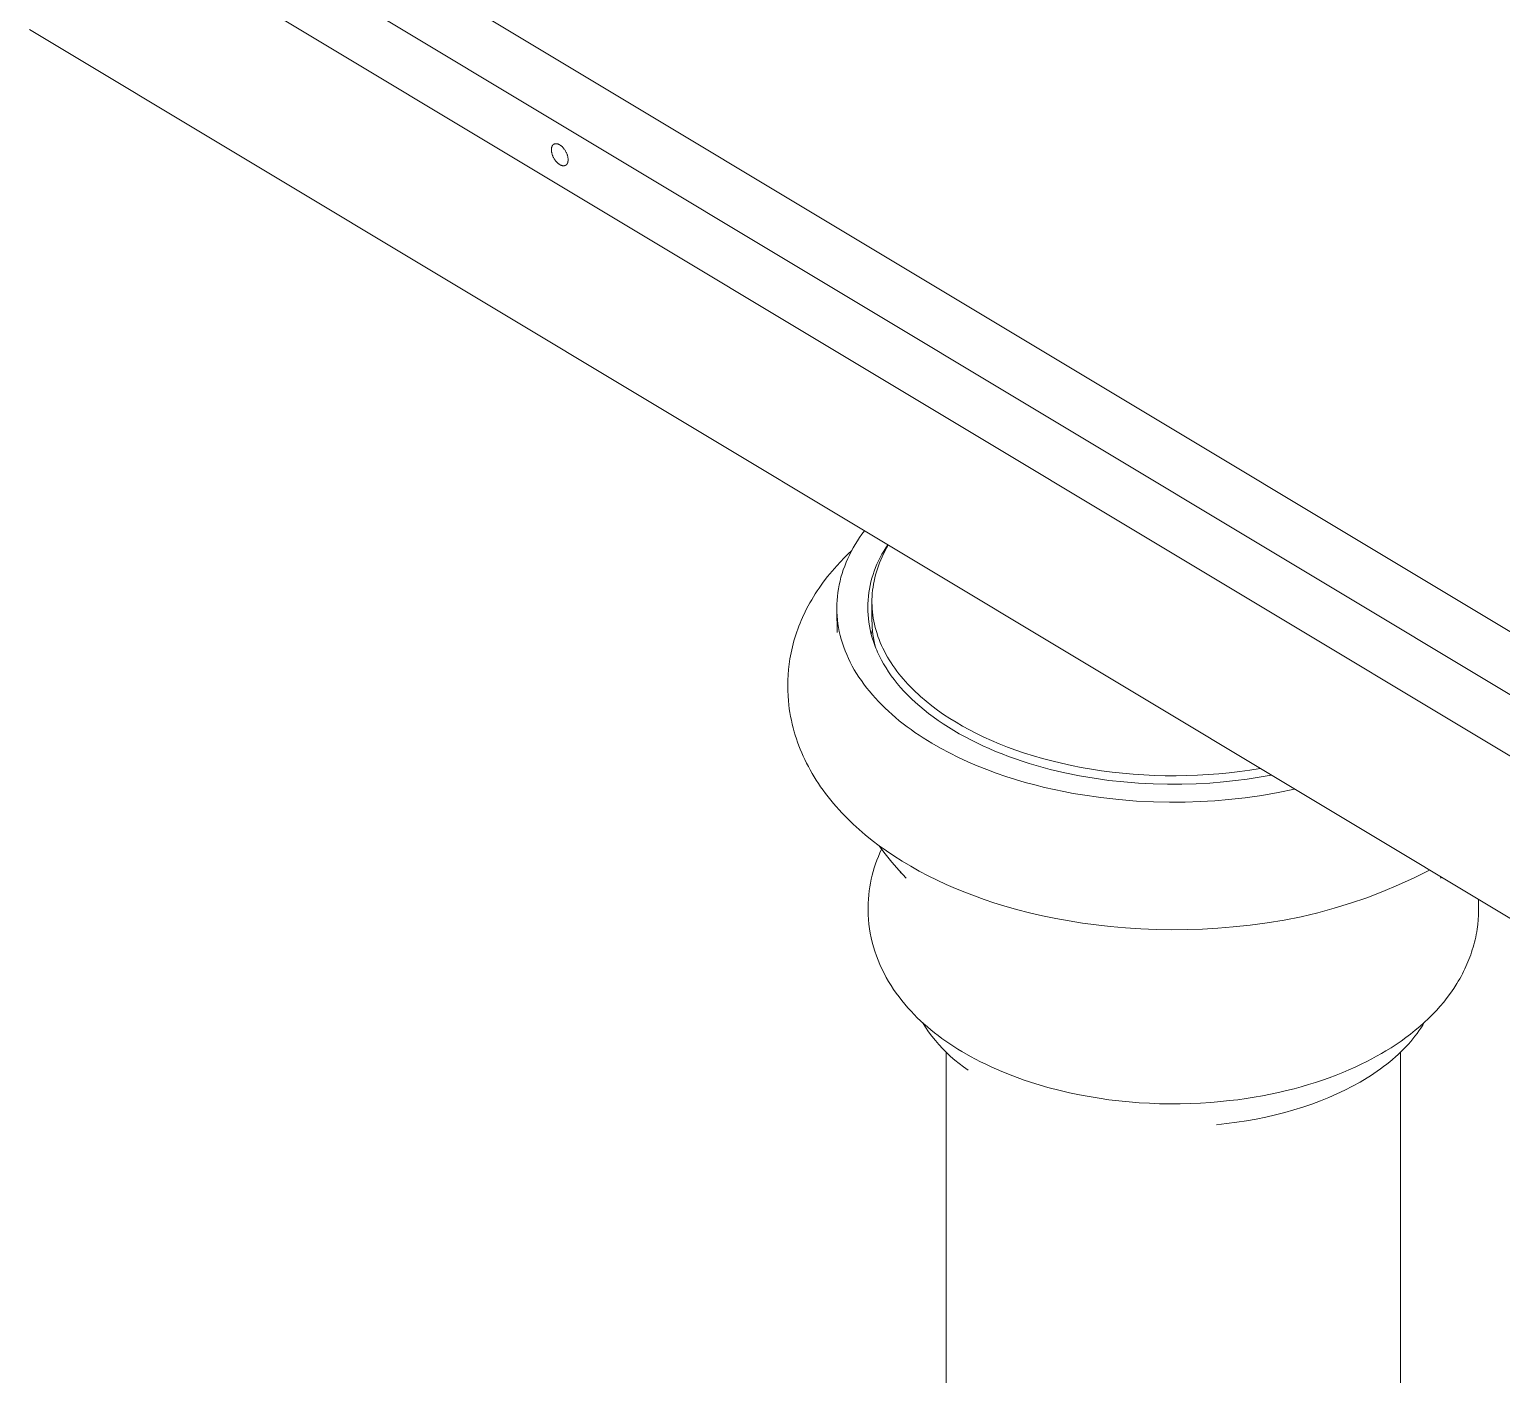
# Model space of a CAD drawing. Header units: millimetres. Extents: x -124 to 15640, y 659 to 4121.
# Drawn here: x 3942.6 to 4137.9, y 3327.9 to 3506.4 of the extents above; entities that cross this region are included whole.
import ezdxf

# ---------------------------------------------------------------- set-up
doc = ezdxf.new("R2010")
doc.units = ezdxf.units.MM
doc.layers.add('ZANO_R', color=7, linetype='Continuous', lineweight=0)

msp = doc.modelspace()

# ---------------------------------------------------------------- linework, layer by layer
at = {"layer": 'ZANO_R'}
for p, q in [((4205.98, 3377.95), (3960.97, 3525.05)), ((3975.11, 3524.89), (4203.57, 3387.72)), ((3960.97, 3516.88), (4205.98, 3369.78)), ((4218.47, 3340.74), (3942.58, 3506.38)), ((4012, 3490.99), (4012.01, 3491)), ((4012.01, 3491.01), (4012.02, 3491.02)), ((4012.01, 3491), (4012.01, 3491.01)), ((4012.02, 3491.02), (4012.03, 3491.03)), ((4012.03, 3491.03), (4012.04, 3491.03)), ((4012.04, 3491.04), (4012.05, 3491.05)), ((4012.04, 3491.03), (4012.04, 3491.04)), ((4012.05, 3491.05), (4012.06, 3491.06)), ((4012.06, 3491.06), (4012.07, 3491.07)), ((4012.07, 3491.07), (4012.08, 3491.08)), ((4012.08, 3491.08), (4012.09, 3491.09)), ((4012.09, 3491.09), (4012.1, 3491.09)), ((4012.1, 3491.09), (4012.11, 3491.1)), ((4012.11, 3491.11), (4012.12, 3491.12)), ((4012.11, 3491.1), (4012.11, 3491.11)), ((4012.12, 3491.12), (4012.13, 3491.12)), ((4012.13, 3491.12), (4012.14, 3491.13)), ((4012.14, 3491.13), (4012.15, 3491.14)), ((4012.15, 3491.14), (4012.16, 3491.14)), ((4012.16, 3491.14), (4012.17, 3491.15)), ((4012.17, 3491.15), (4012.18, 3491.15)), ((4012.18, 3491.15), (4012.19, 3491.16)), ((4012.19, 3491.16), (4012.2, 3491.16)), ((4012.2, 3491.16), (4012.21, 3491.17)), ((4012.21, 3491.17), (4012.23, 3491.17)), ((4012.23, 3491.17), (4012.24, 3491.18)), ((4012.24, 3491.18), (4012.25, 3491.18)), ((4012.25, 3491.18), (4012.26, 3491.19)), ((4012.26, 3491.19), (4012.27, 3491.19)), ((4012.27, 3491.19), (4012.28, 3491.19)), ((4012.28, 3491.19), (4012.29, 3491.2)), ((4012.29, 3491.2), (4012.3, 3491.2)), ((4012.3, 3491.2), (4012.32, 3491.2)), ((4012.32, 3491.2), (4012.33, 3491.21)), ((4012.33, 3491.21), (4012.34, 3491.21)), ((4012.34, 3491.21), (4012.35, 3491.21)), ((4012.35, 3491.21), (4012.36, 3491.21)), ((4012.36, 3491.21), (4012.37, 3491.21)), ((4012.37, 3491.21), (4012.39, 3491.22)), ((4012.39, 3491.22), (4012.4, 3491.22)), ((4012.4, 3491.22), (4012.41, 3491.22)), ((4012.41, 3491.22), (4012.42, 3491.22)), ((4012.42, 3491.22), (4012.44, 3491.22)), ((4012.44, 3491.22), (4012.45, 3491.22)), ((4012.45, 3491.22), (4012.46, 3491.22)), ((4012.46, 3491.22), (4012.47, 3491.22)), ((4012.47, 3491.22), (4012.49, 3491.22)), ((4012.49, 3491.22), (4012.5, 3491.22)), ((4012.5, 3491.22), (4012.51, 3491.22)), ((4012.51, 3491.22), (4012.52, 3491.22)), ((4012.52, 3491.22), (4012.55, 3491.21)), ((4012.55, 3491.21), (4012.57, 3491.21)), ((4012.57, 3491.21), (4012.6, 3491.2)), ((4012.6, 3491.2), (4012.63, 3491.2)), ((4012.63, 3491.2), (4012.65, 3491.19)), ((4012.65, 3491.19), (4012.68, 3491.19)), ((4012.68, 3491.19), (4012.7, 3491.18)), ((4012.7, 3491.18), (4012.73, 3491.17)), ((4012.73, 3491.17), (4012.76, 3491.16)), ((4012.76, 3491.16), (4012.78, 3491.15)), ((4012.78, 3491.15), (4012.81, 3491.14)), ((4012.81, 3491.14), (4012.83, 3491.13)), ((4012.83, 3491.13), (4012.86, 3491.11)), ((4012.86, 3491.11), (4012.88, 3491.1)), ((4012.88, 3491.1), (4012.91, 3491.09)), ((4012.91, 3491.09), (4012.93, 3491.07)), ((4012.93, 3491.07), (4012.96, 3491.06)), ((4012.96, 3491.06), (4012.98, 3491.04)), ((4012.98, 3491.04), (4013.01, 3491.03)), ((4013.01, 3491.03), (4013.03, 3491.01)), ((4013.03, 3491.01), (4013.06, 3490.99)), ((4011.85, 3490.53), (4011.86, 3490.56)), ((4011.85, 3490.51), (4011.85, 3490.53)), ((4011.85, 3490.48), (4011.85, 3490.51)), ((4011.85, 3490.45), (4011.85, 3490.48)), ((4011.85, 3490.42), (4011.85, 3490.45)), ((4011.85, 3490.39), (4011.85, 3490.42)), ((4011.85, 3490.36), (4011.85, 3490.39)), ((4011.85, 3490.33), (4011.85, 3490.36)), ((4011.85, 3490.3), (4011.85, 3490.33)), ((4011.86, 3490.27), (4011.85, 3490.3)), ((4011.86, 3490.62), (4011.87, 3490.65)), ((4011.86, 3490.59), (4011.86, 3490.62)), ((4011.86, 3490.56), (4011.86, 3490.59)), ((4011.86, 3490.24), (4011.86, 3490.27)), ((4011.87, 3490.17), (4011.86, 3490.24)), ((4011.87, 3490.67), (4011.88, 3490.7)), ((4011.87, 3490.65), (4011.87, 3490.67)), ((4011.88, 3490.1), (4011.87, 3490.17)), ((4011.88, 3490.73), (4011.89, 3490.75)), ((4011.88, 3490.7), (4011.88, 3490.73)), ((4011.89, 3490.03), (4011.88, 3490.1)), ((4011.89, 3490.75), (4011.9, 3490.78)), ((4011.91, 3489.96), (4011.89, 3490.03)), ((4011.9, 3490.78), (4011.91, 3490.8)), ((4011.91, 3490.8), (4011.92, 3490.83)), ((4011.93, 3489.89), (4011.91, 3489.96)), ((4011.92, 3490.83), (4011.93, 3490.85)), ((4011.93, 3490.85), (4011.94, 3490.88)), ((4011.95, 3489.82), (4011.93, 3489.89)), ((4011.94, 3490.88), (4011.95, 3490.9)), ((4011.95, 3490.91), (4011.96, 3490.92)), ((4011.95, 3490.9), (4011.95, 3490.91)), ((4011.97, 3489.74), (4011.95, 3489.82)), ((4011.96, 3490.92), (4011.97, 3490.93)), ((4011.97, 3490.94), (4011.98, 3490.96)), ((4011.97, 3490.93), (4011.97, 3490.94)), ((4012, 3489.67), (4011.97, 3489.74)), ((4011.98, 3490.96), (4011.99, 3490.97)), ((4011.99, 3490.98), (4012, 3490.99)), ((4011.99, 3490.97), (4011.99, 3490.98)), ((4012.03, 3489.6), (4012, 3489.67)), ((4012.06, 3489.52), (4012.03, 3489.6)), ((4012.1, 3489.45), (4012.06, 3489.52)), ((4012.13, 3489.37), (4012.1, 3489.45)), ((4012.17, 3489.3), (4012.13, 3489.37)), ((4012.21, 3489.23), (4012.17, 3489.3)), ((4012.26, 3489.16), (4012.21, 3489.23)), ((4012.3, 3489.09), (4012.26, 3489.16)), ((4012.35, 3489.02), (4012.3, 3489.09)), ((4013.06, 3490.99), (4013.08, 3490.98)), ((4013.08, 3490.98), (4013.11, 3490.96)), ((4013.11, 3490.96), (4013.16, 3490.92)), ((4013.16, 3490.92), (4013.21, 3490.87)), ((4013.21, 3490.87), (4013.26, 3490.83)), ((4013.26, 3490.83), (4013.31, 3490.78)), ((4013.31, 3490.78), (4013.37, 3490.72)), ((4013.37, 3490.72), (4013.42, 3490.67)), ((4013.42, 3490.67), (4013.47, 3490.61)), ((4013.47, 3490.61), (4013.52, 3490.55)), ((4013.52, 3490.55), (4013.56, 3490.48)), ((4013.56, 3490.48), (4013.61, 3490.42)), ((4013.61, 3490.42), (4013.66, 3490.35)), ((4013.66, 3490.35), (4013.7, 3490.28)), ((4013.7, 3490.28), (4013.74, 3490.21)), ((4013.74, 3490.21), (4013.78, 3490.13)), ((4013.78, 3490.13), (4013.82, 3490.06)), ((4013.82, 3490.06), (4013.85, 3489.99)), ((4013.85, 3489.99), (4013.89, 3489.91)), ((4013.89, 3489.91), (4013.92, 3489.84)), ((4013.92, 3489.84), (4013.94, 3489.76)), ((4013.94, 3489.76), (4013.97, 3489.69)), ((4013.97, 3489.69), (4013.99, 3489.61)), ((4013.99, 3489.61), (4014.01, 3489.54)), ((4014.01, 3489.54), (4014.02, 3489.47)), ((4014.02, 3489.47), (4014.04, 3489.4)), ((4014.04, 3489.4), (4014.05, 3489.34)), ((4014.05, 3489.34), (4014.06, 3489.27)), ((4014.06, 3489.27), (4014.06, 3489.24)), ((4014.06, 3489.24), (4014.06, 3489.21)), ((4014.06, 3489.21), (4014.06, 3489.18)), ((4014.06, 3489.18), (4014.07, 3489.15)), ((4014.07, 3489.15), (4014.07, 3489.12)), ((4014.07, 3489.12), (4014.07, 3489.09)), ((4014.07, 3489.09), (4014.07, 3489.06)), ((4014.07, 3489.06), (4014.07, 3489.03)), ((4012.4, 3488.96), (4012.35, 3489.02)), ((4012.45, 3488.9), (4012.4, 3488.96)), ((4012.5, 3488.84), (4012.45, 3488.9)), ((4012.55, 3488.78), (4012.5, 3488.84)), ((4012.6, 3488.73), (4012.55, 3488.78)), ((4012.65, 3488.68), (4012.6, 3488.73)), ((4012.7, 3488.63), (4012.65, 3488.68)), ((4012.76, 3488.59), (4012.7, 3488.63)), ((4012.81, 3488.55), (4012.76, 3488.59)), ((4012.83, 3488.53), (4012.81, 3488.55)), ((4012.86, 3488.51), (4012.83, 3488.53)), ((4012.88, 3488.49), (4012.86, 3488.51)), ((4012.91, 3488.48), (4012.88, 3488.49)), ((4012.93, 3488.46), (4012.91, 3488.48)), ((4012.96, 3488.45), (4012.93, 3488.46)), ((4012.98, 3488.43), (4012.96, 3488.45)), ((4013.01, 3488.42), (4012.98, 3488.43)), ((4013.03, 3488.41), (4013.01, 3488.42)), ((4013.06, 3488.39), (4013.03, 3488.41)), ((4013.08, 3488.38), (4013.06, 3488.39)), ((4013.11, 3488.37), (4013.08, 3488.38)), ((4013.13, 3488.36), (4013.11, 3488.37)), ((4013.16, 3488.35), (4013.13, 3488.36)), ((4013.18, 3488.34), (4013.16, 3488.35)), ((4013.21, 3488.33), (4013.18, 3488.34)), ((4013.24, 3488.32), (4013.21, 3488.33)), ((4013.26, 3488.31), (4013.24, 3488.32)), ((4013.29, 3488.31), (4013.26, 3488.31)), ((4013.31, 3488.3), (4013.29, 3488.31)), ((4013.34, 3488.3), (4013.31, 3488.3)), ((4013.37, 3488.29), (4013.34, 3488.3)), ((4013.39, 3488.29), (4013.37, 3488.29)), ((4013.4, 3488.29), (4013.39, 3488.29)), ((4013.42, 3488.29), (4013.4, 3488.29)), ((4013.43, 3488.29), (4013.42, 3488.29)), ((4013.44, 3488.29), (4013.43, 3488.29)), ((4013.45, 3488.29), (4013.44, 3488.29)), ((4013.47, 3488.29), (4013.45, 3488.29)), ((4013.48, 3488.29), (4013.47, 3488.29)), ((4013.49, 3488.29), (4013.48, 3488.29)), ((4013.5, 3488.29), (4013.49, 3488.29)), ((4013.52, 3488.29), (4013.5, 3488.29)), ((4013.53, 3488.29), (4013.52, 3488.29)), ((4013.54, 3488.29), (4013.53, 3488.29)), ((4013.55, 3488.29), (4013.54, 3488.29)), ((4013.56, 3488.3), (4013.55, 3488.29)), ((4013.58, 3488.3), (4013.56, 3488.3)), ((4013.59, 3488.3), (4013.58, 3488.3)), ((4013.6, 3488.3), (4013.59, 3488.3)), ((4013.61, 3488.31), (4013.6, 3488.3)), ((4013.62, 3488.31), (4013.61, 3488.31)), ((4013.63, 3488.31), (4013.62, 3488.31)), ((4013.65, 3488.32), (4013.63, 3488.31)), ((4013.66, 3488.32), (4013.65, 3488.32)), ((4013.67, 3488.32), (4013.66, 3488.32)), ((4013.68, 3488.33), (4013.67, 3488.32)), ((4013.69, 3488.33), (4013.68, 3488.33)), ((4013.7, 3488.34), (4013.69, 3488.33)), ((4013.71, 3488.34), (4013.7, 3488.34)), ((4013.72, 3488.35), (4013.71, 3488.34)), ((4013.73, 3488.35), (4013.72, 3488.35)), ((4013.74, 3488.36), (4013.73, 3488.35)), ((4013.75, 3488.36), (4013.74, 3488.36)), ((4013.76, 3488.37), (4013.75, 3488.36)), ((4013.77, 3488.38), (4013.76, 3488.37)), ((4013.78, 3488.38), (4013.77, 3488.38)), ((4013.79, 3488.39), (4013.78, 3488.38)), ((4013.8, 3488.4), (4013.79, 3488.39)), ((4013.81, 3488.41), (4013.8, 3488.4)), ((4013.82, 3488.41), (4013.81, 3488.41)), ((4013.83, 3488.42), (4013.82, 3488.41)), ((4013.84, 3488.43), (4013.83, 3488.42)), ((4013.85, 3488.45), (4013.84, 3488.44)), ((4013.84, 3488.44), (4013.84, 3488.43)), ((4013.86, 3488.45), (4013.85, 3488.45)), ((4013.87, 3488.46), (4013.86, 3488.45)), ((4013.88, 3488.47), (4013.87, 3488.46)), ((4013.89, 3488.48), (4013.88, 3488.47)), ((4013.9, 3488.5), (4013.89, 3488.49)), ((4013.89, 3488.49), (4013.89, 3488.48)), ((4013.91, 3488.51), (4013.9, 3488.5)), ((4013.92, 3488.52), (4013.91, 3488.51)), ((4013.93, 3488.54), (4013.92, 3488.53)), ((4013.92, 3488.53), (4013.92, 3488.52)), ((4013.94, 3488.55), (4013.93, 3488.54)), ((4013.95, 3488.57), (4013.94, 3488.56)), ((4013.94, 3488.56), (4013.94, 3488.55)), ((4013.96, 3488.59), (4013.95, 3488.58)), ((4013.95, 3488.58), (4013.95, 3488.57)), ((4013.97, 3488.61), (4013.96, 3488.59)), ((4013.98, 3488.63), (4013.97, 3488.61)), ((4013.99, 3488.65), (4013.98, 3488.63)), ((4014, 3488.68), (4013.99, 3488.65)), ((4014.01, 3488.7), (4014, 3488.68)), ((4014.02, 3488.73), (4014.01, 3488.7)), ((4014.03, 3488.78), (4014.02, 3488.75)), ((4014.02, 3488.75), (4014.02, 3488.73)), ((4014.04, 3488.81), (4014.03, 3488.78)), ((4014.05, 3488.86), (4014.04, 3488.83)), ((4014.04, 3488.83), (4014.04, 3488.81)), ((4014.06, 3488.92), (4014.05, 3488.89)), ((4014.05, 3488.89), (4014.05, 3488.86)), ((4014.07, 3489.03), (4014.06, 3489)), ((4014.06, 3489), (4014.06, 3488.97)), ((4014.06, 3488.97), (4014.06, 3488.94)), ((4014.06, 3488.94), (4014.06, 3488.92)), ((4052.45, 3438.51), (4052.17, 3438.05)), ((4052.75, 3438.96), (4052.45, 3438.51)), ((4053.06, 3439.41), (4052.75, 3438.96)), ((4053.38, 3439.86), (4053.06, 3439.41)), ((4050.7, 3436.25), (4051.2, 3436.75)), ((4051.4, 3436.64), (4051.17, 3436.16)), ((4051.2, 3436.75), (4051.71, 3437.24)), ((4051.64, 3437.11), (4051.4, 3436.64)), ((4051.9, 3437.58), (4051.64, 3437.11)), ((4052.17, 3438.05), (4051.9, 3437.58)), ((4055.26, 3435.87), (4055.48, 3436.31)), ((4055.48, 3436.31), (4055.71, 3436.74)), ((4055.57, 3436.01), (4055.74, 3436.4)), ((4055.71, 3436.74), (4055.96, 3437.16)), ((4055.74, 3436.4), (4055.93, 3436.79)), ((4055.93, 3436.79), (4056.13, 3437.18)), ((4055.96, 3437.16), (4056.22, 3437.58)), ((4056.13, 3437.18), (4056.34, 3437.57)), ((4056.22, 3437.58), (4056.5, 3437.98)), ((4056.34, 3437.57), (4056.56, 3437.95)), ((4048.5, 3433.77), (4049.1, 3434.5)), ((4049.1, 3434.5), (4049.72, 3435.22)), ((4049.72, 3435.22), (4050.2, 3435.74)), ((4050.2, 3435.74), (4050.7, 3436.25)), ((4050.59, 3434.69), (4050.43, 3434.19)), ((4050.77, 3435.18), (4050.59, 3434.69)), ((4050.96, 3435.67), (4050.77, 3435.18)), ((4051.17, 3436.16), (4050.96, 3435.67)), ((4054.53, 3434.04), (4054.69, 3434.51)), ((4054.69, 3434.51), (4054.86, 3434.97)), ((4054.86, 3434.97), (4055.05, 3435.42)), ((4054.87, 3434.01), (4054.98, 3434.41)), ((4054.98, 3434.41), (4055.11, 3434.81)), ((4055.05, 3435.42), (4055.26, 3435.87)), ((4055.11, 3434.81), (4055.25, 3435.21)), ((4055.25, 3435.21), (4055.4, 3435.61)), ((4055.4, 3435.61), (4055.57, 3436.01)), ((4047.38, 3432.26), (4047.93, 3433.02)), ((4047.93, 3433.02), (4048.5, 3433.77)), ((4050.04, 3432.68), (4049.94, 3432.17)), ((4050.15, 3433.19), (4050.04, 3432.68)), ((4050.28, 3433.69), (4050.15, 3433.19)), ((4050.43, 3434.19), (4050.28, 3433.69)), ((4054.06, 3432.13), (4054.15, 3432.61)), ((4054.15, 3432.61), (4054.26, 3433.09)), ((4054.26, 3433.09), (4054.39, 3433.57)), ((4054.39, 3433.57), (4054.53, 3434.04)), ((4054.53, 3432.37), (4054.59, 3432.78)), ((4054.59, 3432.78), (4054.67, 3433.19)), ((4054.67, 3433.19), (4054.76, 3433.6)), ((4054.76, 3433.6), (4054.87, 3434.01)), ((4046.16, 3430.3), (4046.39, 3430.69)), ((4046.39, 3430.69), (4046.63, 3431.09)), ((4046.63, 3431.09), (4046.87, 3431.48)), ((4046.87, 3431.48), (4047.12, 3431.87)), ((4047.12, 3431.87), (4047.38, 3432.26)), ((4049.75, 3430.64), (4049.73, 3430.12)), ((4049.8, 3431.15), (4049.75, 3430.64)), ((4049.86, 3431.66), (4049.8, 3431.15)), ((4049.94, 3432.17), (4049.86, 3431.66)), ((4053.86, 3430.18), (4053.88, 3430.67)), ((4053.88, 3430.67), (4053.93, 3431.16)), ((4053.93, 3431.16), (4053.98, 3431.65)), ((4053.98, 3431.65), (4054.06, 3432.13)), ((4054.39, 3430.73), (4054.41, 3431.14)), ((4054.39, 3430.32), (4054.39, 3430.73)), ((4054.41, 3431.14), (4054.43, 3431.55)), ((4054.43, 3431.55), (4054.47, 3431.96)), ((4054.47, 3431.96), (4054.53, 3432.37)), ((4045.17, 3428.33), (4045.52, 3429.08)), ((4045.52, 3429.08), (4045.72, 3429.49)), ((4045.72, 3429.49), (4045.94, 3429.89)), ((4045.94, 3429.89), (4046.16, 3430.3)), ((4049.73, 3430.12), (4049.72, 3429.6)), ((4049.72, 3429.6), (4049.73, 3429.08)), ((4049.76, 3426.37), (4049.72, 3429.41)), ((4049.73, 3429.08), (4049.76, 3428.56)), ((4049.76, 3428.56), (4049.81, 3428.04)), ((4053.85, 3429.69), (4053.86, 3430.18)), ((4053.86, 3429.19), (4053.85, 3429.69)), ((4053.88, 3428.7), (4053.86, 3429.19)), ((4053.92, 3428.21), (4053.88, 3428.7)), ((4054.4, 3429.9), (4054.39, 3430.32)), ((4054.39, 3428), (4054.39, 3430.3)), ((4054.42, 3429.49), (4054.4, 3429.9)), ((4054.46, 3429.08), (4054.42, 3429.49)), ((4054.51, 3428.67), (4054.46, 3429.08)), ((4054.57, 3428.26), (4054.51, 3428.67)), ((4044.41, 3426.43), (4044.55, 3426.81)), ((4044.55, 3426.81), (4044.7, 3427.2)), ((4044.7, 3427.2), (4044.85, 3427.58)), ((4044.85, 3427.58), (4045, 3427.96)), ((4045, 3427.96), (4045.17, 3428.33)), ((4049.81, 3428.04), (4049.87, 3427.53)), ((4049.87, 3427.53), (4049.95, 3427.01)), ((4049.95, 3427.01), (4050.05, 3426.49)), ((4053.98, 3427.72), (4053.92, 3428.21)), ((4054.06, 3427.24), (4053.98, 3427.72)), ((4054.15, 3426.75), (4054.06, 3427.24)), ((4054.26, 3426.28), (4054.15, 3426.75)), ((4054.45, 3426.72), (4054.36, 3426.43)), ((4054.39, 3428), (4054.4, 3427.52)), ((4054.4, 3427.52), (4054.42, 3427.05)), ((4054.42, 3427.05), (4054.46, 3426.58)), ((4054.46, 3426.58), (4054.52, 3426.11)), ((4054.64, 3427.85), (4054.57, 3428.26)), ((4054.73, 3427.45), (4054.64, 3427.85)), ((4054.83, 3427.04), (4054.73, 3427.45)), ((4054.94, 3426.64), (4054.83, 3427.04)), ((4055.06, 3426.23), (4054.94, 3426.64)), ((4043.83, 3424.46), (4043.94, 3424.86)), ((4043.94, 3424.86), (4044.04, 3425.25)), ((4044.04, 3425.25), (4044.16, 3425.65)), ((4044.16, 3425.65), (4044.28, 3426.04)), ((4044.28, 3426.04), (4044.41, 3426.43)), ((4050.05, 3426.49), (4050.17, 3425.97)), ((4050.17, 3425.97), (4050.31, 3425.46)), ((4050.31, 3425.46), (4050.47, 3424.94)), ((4050.47, 3424.94), (4050.64, 3424.43)), ((4054.38, 3425.8), (4054.26, 3426.28)), ((4054.36, 3426.43), (4054.28, 3426.14)), ((4054.46, 3425.54), (4054.38, 3425.8)), ((4054.54, 3425.29), (4054.46, 3425.54)), ((4054.52, 3426.11), (4054.6, 3425.64)), ((4054.62, 3425.03), (4054.54, 3425.29)), ((4054.6, 3425.64), (4054.69, 3425.17)), ((4054.72, 3424.77), (4054.62, 3425.03)), ((4054.69, 3425.17), (4054.79, 3424.71)), ((4054.81, 3424.52), (4054.72, 3424.77)), ((4054.79, 3424.71), (4054.92, 3424.26)), ((4055.19, 3425.83), (4055.06, 3426.23)), ((4055.34, 3425.44), (4055.19, 3425.83)), ((4055.5, 3425.04), (4055.34, 3425.44)), ((4055.67, 3424.65), (4055.5, 3425.04)), ((4055.85, 3424.26), (4055.67, 3424.65)), ((4043.4, 3422.15), (4043.5, 3422.85)), ((4043.5, 3422.85), (4043.57, 3423.25)), ((4043.57, 3423.25), (4043.65, 3423.66)), ((4043.65, 3423.66), (4043.74, 3424.06)), ((4043.74, 3424.06), (4043.83, 3424.46)), ((4050.64, 3424.43), (4050.83, 3423.92)), ((4050.83, 3423.92), (4051.04, 3423.42)), ((4051.04, 3423.42), (4051.26, 3422.91)), ((4051.26, 3422.91), (4051.51, 3422.41)), ((4054.92, 3424.26), (4054.81, 3424.52)), ((4055.02, 3424), (4054.92, 3424.26)), ((4055.14, 3423.74), (4055.02, 3424)), ((4055.26, 3423.48), (4055.14, 3423.74)), ((4055.38, 3423.22), (4055.26, 3423.48)), ((4055.65, 3422.7), (4055.38, 3423.22)), ((4055.94, 3422.18), (4055.65, 3422.7)), ((4056.04, 3423.87), (4055.85, 3424.26)), ((4056.25, 3423.49), (4056.04, 3423.87)), ((4056.46, 3423.1), (4056.25, 3423.49)), ((4056.69, 3422.73), (4056.46, 3423.1)), ((4056.93, 3422.35), (4056.69, 3422.73)), ((4043.22, 3420.03), (4043.26, 3420.74)), ((4043.26, 3420.74), (4043.31, 3421.45)), ((4043.31, 3421.45), (4043.4, 3422.15)), ((4051.51, 3422.41), (4051.77, 3421.91)), ((4051.77, 3421.91), (4052.04, 3421.42)), ((4052.04, 3421.42), (4052.34, 3420.93)), ((4052.34, 3420.93), (4052.65, 3420.45)), ((4056.26, 3421.66), (4055.94, 3422.18)), ((4056.59, 3421.14), (4056.26, 3421.66)), ((4056.95, 3420.62), (4056.59, 3421.14)), ((4057.17, 3421.98), (4056.93, 3422.35)), ((4057.43, 3421.62), (4057.17, 3421.98)), ((4057.69, 3421.25), (4057.43, 3421.62)), ((4057.97, 3420.89), (4057.69, 3421.25)), ((4058.26, 3420.54), (4057.97, 3420.89)), ((4043.21, 3419.34), (4043.22, 3420.03)), ((4043.22, 3418.66), (4043.21, 3419.34)), ((4052.65, 3420.45), (4052.98, 3419.97)), ((4052.98, 3419.97), (4053.32, 3419.49)), ((4053.32, 3419.49), (4053.68, 3419.02)), ((4053.68, 3419.02), (4054.05, 3418.56)), ((4057.34, 3420.11), (4056.95, 3420.62)), ((4057.75, 3419.59), (4057.34, 3420.11)), ((4058.18, 3419.08), (4057.75, 3419.59)), ((4058.64, 3418.57), (4058.18, 3419.08)), ((4058.55, 3420.19), (4058.26, 3420.54)), ((4058.86, 3419.84), (4058.55, 3420.19)), ((4059.17, 3419.5), (4058.86, 3419.84)), ((4059.49, 3419.16), (4059.17, 3419.5)), ((4059.82, 3418.83), (4059.49, 3419.16)), ((4060.15, 3418.5), (4059.82, 3418.83)), ((4043.25, 3417.97), (4043.22, 3418.66)), ((4043.3, 3417.28), (4043.25, 3417.97)), ((4043.36, 3416.76), (4043.3, 3417.28)), ((4043.42, 3416.25), (4043.36, 3416.76)), ((4054.05, 3418.56), (4054.44, 3418.1)), ((4054.44, 3418.1), (4054.84, 3417.65)), ((4054.84, 3417.65), (4055.25, 3417.2)), ((4055.25, 3417.2), (4055.68, 3416.76)), ((4059.12, 3418.07), (4058.64, 3418.57)), ((4059.63, 3417.57), (4059.12, 3418.07)), ((4060.16, 3417.07), (4059.63, 3417.57)), ((4060.5, 3418.18), (4060.15, 3418.5)), ((4060.72, 3416.58), (4060.16, 3417.07)), ((4060.85, 3417.86), (4060.5, 3418.18)), ((4061.58, 3417.24), (4060.85, 3417.86)), ((4062.33, 3416.64), (4061.58, 3417.24)), ((4043.5, 3415.73), (4043.42, 3416.25)), ((4043.59, 3415.22), (4043.5, 3415.73)), ((4043.69, 3414.71), (4043.59, 3415.22)), ((4055.68, 3416.76), (4056.13, 3416.32)), ((4056.13, 3416.32), (4056.58, 3415.9)), ((4056.58, 3415.9), (4057.05, 3415.48)), ((4057.05, 3415.48), (4057.53, 3415.06)), ((4057.53, 3415.06), (4058.02, 3414.66)), ((4061.3, 3416.1), (4060.72, 3416.58)), ((4061.9, 3415.62), (4061.3, 3416.1)), ((4062.52, 3415.15), (4061.9, 3415.62)), ((4063.1, 3416.06), (4062.33, 3416.64)), ((4063.17, 3414.68), (4062.52, 3415.15)), ((4063.9, 3415.5), (4063.1, 3416.06)), ((4064.72, 3414.96), (4063.9, 3415.5)), ((4065.56, 3414.44), (4064.72, 3414.96)), ((4043.81, 3414.2), (4043.69, 3414.71)), ((4043.94, 3413.7), (4043.81, 3414.2)), ((4044.07, 3413.2), (4043.94, 3413.7)), ((4044.22, 3412.72), (4044.07, 3413.2)), ((4058.02, 3414.66), (4058.53, 3414.26)), ((4058.53, 3414.26), (4059.04, 3413.86)), ((4059.04, 3413.86), (4059.57, 3413.48)), ((4059.57, 3413.48), (4060.1, 3413.1)), ((4060.1, 3413.1), (4060.64, 3412.73)), ((4063.84, 3414.23), (4063.17, 3414.68)), ((4064.53, 3413.78), (4063.84, 3414.23)), ((4065.25, 3413.35), (4064.53, 3413.78)), ((4065.98, 3412.92), (4065.25, 3413.35)), ((4066.42, 3413.94), (4065.56, 3414.44)), ((4066.74, 3412.5), (4065.98, 3412.92)), ((4067.32, 3413.44), (4066.42, 3413.94)), ((4068.26, 3412.96), (4067.32, 3413.44)), ((4069.23, 3412.49), (4068.26, 3412.96)), ((4044.37, 3412.25), (4044.22, 3412.72)), ((4044.53, 3411.79), (4044.37, 3412.25)), ((4044.7, 3411.32), (4044.53, 3411.79)), ((4044.88, 3410.87), (4044.7, 3411.32)), ((4060.64, 3412.73), (4061.2, 3412.37)), ((4061.2, 3412.37), (4062.33, 3411.68)), ((4062.33, 3411.68), (4063.49, 3411.01)), ((4063.49, 3411.01), (4064.67, 3410.38)), ((4067.51, 3412.1), (4066.74, 3412.5)), ((4068.3, 3411.7), (4067.51, 3412.1)), ((4069.12, 3411.32), (4068.3, 3411.7)), ((4069.94, 3410.95), (4069.12, 3411.32)), ((4070.25, 3412.03), (4069.23, 3412.49)), ((4070.79, 3410.59), (4069.94, 3410.95)), ((4071.29, 3411.59), (4070.25, 3412.03)), ((4072.38, 3411.16), (4071.29, 3411.59)), ((4073.49, 3410.75), (4072.38, 3411.16)), ((4045.07, 3410.41), (4044.88, 3410.87)), ((4045.27, 3409.96), (4045.07, 3410.41)), ((4045.48, 3409.51), (4045.27, 3409.96)), ((4045.71, 3409.04), (4045.48, 3409.51)), ((4045.95, 3408.58), (4045.71, 3409.04)), ((4064.67, 3410.38), (4065.88, 3409.78)), ((4065.88, 3409.78), (4067.11, 3409.21)), ((4067.11, 3409.21), (4068.36, 3408.67)), ((4071.65, 3410.24), (4070.79, 3410.59)), ((4072.53, 3409.91), (4071.65, 3410.24)), ((4073.42, 3409.59), (4072.53, 3409.91)), ((4074.32, 3409.28), (4073.42, 3409.59)), ((4074.64, 3410.36), (4073.49, 3410.75)), ((4075.24, 3408.99), (4074.32, 3409.28)), ((4075.83, 3409.99), (4074.64, 3410.36)), ((4076.17, 3408.71), (4075.24, 3408.99)), ((4077.04, 3409.64), (4075.83, 3409.99)), ((4078.28, 3409.31), (4077.04, 3409.64)), ((4079.55, 3409), (4078.28, 3409.31)), ((4080.85, 3408.72), (4079.55, 3409)), ((4046.2, 3408.12), (4045.95, 3408.58)), ((4046.46, 3407.66), (4046.2, 3408.12)), ((4046.73, 3407.21), (4046.46, 3407.66)), ((4047, 3406.77), (4046.73, 3407.21)), ((4068.36, 3408.67), (4069.62, 3408.17)), ((4069.62, 3408.17), (4070.89, 3407.7)), ((4070.89, 3407.7), (4072.17, 3407.26)), ((4072.17, 3407.26), (4073.45, 3406.85)), ((4078.05, 3408.2), (4076.17, 3408.71)), ((4079.97, 3407.75), (4078.05, 3408.2)), ((4081.91, 3407.35), (4079.97, 3407.75)), ((4082.17, 3408.46), (4080.85, 3408.72)), ((4083.86, 3407.02), (4081.91, 3407.35)), ((4083.51, 3408.22), (4082.17, 3408.46)), ((4084.87, 3408.02), (4083.51, 3408.22)), ((4085.83, 3406.74), (4083.86, 3407.02)), ((4086.25, 3407.84), (4084.87, 3408.02)), ((4087.64, 3407.68), (4086.25, 3407.84)), ((4089.05, 3407.56), (4087.64, 3407.68)), ((4090.46, 3407.46), (4089.05, 3407.56)), ((4091.88, 3407.4), (4090.46, 3407.46)), ((4093.31, 3407.36), (4091.88, 3407.4)), ((4094.74, 3407.35), (4093.31, 3407.36)), ((4096.16, 3407.38), (4094.74, 3407.35)), ((4097.59, 3407.43), (4096.16, 3407.38)), ((4099, 3407.51), (4097.59, 3407.43)), ((4100.41, 3407.62), (4099, 3407.51)), ((4101.8, 3407.75), (4100.41, 3407.62)), ((4103.19, 3407.92), (4101.8, 3407.75)), ((4104.55, 3408.11), (4103.19, 3407.92)), ((4105.79, 3407.16), (4104.2, 3406.91)), ((4105.89, 3408.33), (4104.55, 3408.11)), ((4107.36, 3407.45), (4105.79, 3407.16)), ((4047.29, 3406.33), (4047, 3406.77)), ((4047.58, 3405.89), (4047.29, 3406.33)), ((4047.9, 3405.44), (4047.58, 3405.89)), ((4048.24, 3404.99), (4047.9, 3405.44)), ((4073.45, 3406.85), (4074.73, 3406.47)), ((4074.73, 3406.47), (4076.01, 3406.13)), ((4076.01, 3406.13), (4077.29, 3405.81)), ((4077.29, 3405.81), (4078.56, 3405.52)), ((4078.56, 3405.52), (4079.83, 3405.25)), ((4079.83, 3405.25), (4081.08, 3405.01)), ((4087.8, 3406.53), (4085.83, 3406.74)), ((4089.76, 3406.37), (4087.8, 3406.53)), ((4091.71, 3406.27), (4089.76, 3406.37)), ((4093.63, 3406.22), (4091.71, 3406.27)), ((4095.53, 3406.23), (4093.63, 3406.22)), ((4097.4, 3406.28), (4095.53, 3406.23)), ((4099.23, 3406.38), (4097.4, 3406.28)), ((4101.02, 3406.53), (4099.23, 3406.38)), ((4102.62, 3406.7), (4101.02, 3406.53)), ((4104.2, 3406.91), (4102.62, 3406.7)), ((4108.3, 3405.13), (4106.11, 3404.75)), ((4110.48, 3405.57), (4108.3, 3405.13)), ((4048.58, 3404.54), (4048.24, 3404.99)), ((4048.93, 3404.11), (4048.58, 3404.54)), ((4049.28, 3403.68), (4048.93, 3404.11)), ((4049.65, 3403.25), (4049.28, 3403.68)), ((4050.02, 3402.83), (4049.65, 3403.25)), ((4081.08, 3405.01), (4082.33, 3404.8)), ((4082.33, 3404.8), (4084.78, 3404.45)), ((4084.78, 3404.45), (4087.16, 3404.18)), ((4087.16, 3404.18), (4089.48, 3404)), ((4089.48, 3404), (4091.73, 3403.89)), ((4091.73, 3403.89), (4093.89, 3403.84)), ((4093.89, 3403.84), (4095.97, 3403.86)), ((4095.97, 3403.86), (4097.96, 3403.93)), ((4097.96, 3403.93), (4099.87, 3404.04)), ((4099.87, 3404.04), (4101.7, 3404.19)), ((4103.91, 3404.43), (4101.7, 3404.19)), ((4106.11, 3404.75), (4103.91, 3404.43)), ((4050.4, 3402.42), (4050.02, 3402.83)), ((4051.14, 3401.66), (4050.4, 3402.42)), ((4051.91, 3400.92), (4051.14, 3401.66)), ((4052.69, 3400.2), (4051.91, 3400.92)), ((4053.5, 3399.51), (4052.69, 3400.2)), ((4054.42, 3398.77), (4053.5, 3399.51)), ((4055.36, 3398.06), (4054.42, 3398.77)), ((4056.15, 3396.97), (4055.29, 3398.1)), ((4056.31, 3397.37), (4055.36, 3398.06)), ((4055.44, 3397.12), (4055.66, 3397.6)), ((4057.29, 3396.71), (4056.31, 3397.37)), ((4054.7, 3395.15), (4054.87, 3395.65)), ((4054.87, 3395.65), (4055.05, 3396.15)), ((4055.05, 3396.15), (4055.24, 3396.64)), ((4055.24, 3396.64), (4055.44, 3397.12)), ((4057.04, 3395.87), (4056.15, 3396.97)), ((4057.98, 3394.8), (4057.04, 3395.87)), ((4058.4, 3396.01), (4057.29, 3396.71)), ((4059.53, 3395.34), (4058.4, 3396.01)), ((4060.67, 3394.69), (4059.53, 3395.34)), ((4054.19, 3393.11), (4054.3, 3393.63)), ((4054.3, 3393.63), (4054.42, 3394.14)), ((4054.42, 3394.14), (4054.55, 3394.65)), ((4054.55, 3394.65), (4054.7, 3395.15)), ((4058.94, 3393.77), (4057.98, 3394.8)), ((4058.2, 3394.45), (4058.15, 3394.62)), ((4061.84, 3394.08), (4060.67, 3394.69)), ((4063.04, 3393.49), (4061.84, 3394.08)), ((4064.25, 3392.93), (4063.04, 3393.49)), ((4126.33, 3393.82), (4124.27, 3392.86)), ((4128.37, 3394.84), (4126.33, 3393.82)), ((4129.95, 3393.89), (4129.83, 3393.77)), ((4053.92, 3390.99), (4053.96, 3391.54)), ((4053.96, 3391.54), (4054.02, 3392.07)), ((4054.02, 3392.07), (4054.1, 3392.59)), ((4054.1, 3392.59), (4054.19, 3393.11)), ((4065.48, 3392.39), (4064.25, 3392.93)), ((4066.72, 3391.89), (4065.48, 3392.39)), ((4067.99, 3391.4), (4066.72, 3391.89)), ((4069.28, 3390.94), (4067.99, 3391.4)), ((4122.18, 3391.98), (4120.05, 3391.17)), ((4124.27, 3392.86), (4122.18, 3391.98)), ((4053.87, 3389.97), (4053.89, 3390.43)), ((4053.87, 3389.51), (4053.87, 3389.97)), ((4053.89, 3388.89), (4053.87, 3389.51)), ((4053.89, 3390.43), (4053.92, 3390.99)), ((4070.58, 3390.51), (4069.28, 3390.94)), ((4071.88, 3390.1), (4070.58, 3390.51)), ((4073.57, 3389.62), (4071.88, 3390.1)), ((4075.28, 3389.17), (4073.57, 3389.62)), ((4115.73, 3389.76), (4113.54, 3389.16)), ((4117.9, 3390.43), (4115.73, 3389.76)), ((4120.05, 3391.17), (4117.9, 3390.43)), ((4134.86, 3390.94), (4134.88, 3390.58)), ((4134.88, 3390.58), (4134.9, 3390.22)), ((4134.9, 3390.22), (4134.9, 3389.86)), ((4134.9, 3389.86), (4134.9, 3389.51)), ((4134.9, 3389.51), (4134.9, 3389.19)), ((4053.93, 3388.28), (4053.89, 3388.89)), ((4053.99, 3387.67), (4053.93, 3388.28)), ((4054.07, 3387.06), (4053.99, 3387.67)), ((4077.01, 3388.77), (4075.28, 3389.17)), ((4078.77, 3388.41), (4077.01, 3388.77)), ((4080.54, 3388.08), (4078.77, 3388.41)), ((4082.34, 3387.79), (4080.54, 3388.08)), ((4084.15, 3387.55), (4082.34, 3387.79)), ((4085.98, 3387.34), (4084.15, 3387.55)), ((4104.6, 3387.52), (4102.34, 3387.29)), ((4106.85, 3387.82), (4104.6, 3387.52)), ((4109.1, 3388.19), (4106.85, 3387.82)), ((4111.33, 3388.64), (4109.1, 3388.19)), ((4113.54, 3389.16), (4111.33, 3388.64)), ((4134.78, 3387.61), (4134.69, 3386.98)), ((4134.84, 3388.24), (4134.78, 3387.61)), ((4134.88, 3388.87), (4134.84, 3388.24)), ((4134.9, 3389.19), (4134.88, 3388.87)), ((4054.17, 3386.46), (4054.07, 3387.06)), ((4054.29, 3385.85), (4054.17, 3386.46)), ((4054.43, 3385.26), (4054.29, 3385.85)), ((4088.02, 3387.16), (4085.98, 3387.34)), ((4090.06, 3387.03), (4088.02, 3387.16)), ((4092.11, 3386.95), (4090.06, 3387.03)), ((4094.16, 3386.92), (4092.11, 3386.95)), ((4096.21, 3386.94), (4094.16, 3386.92)), ((4098.26, 3387.01), (4096.21, 3386.94)), ((4100.3, 3387.13), (4098.26, 3387.01)), ((4102.34, 3387.29), (4100.3, 3387.13)), ((4134.43, 3385.6), (4134.35, 3385.26)), ((4134.51, 3385.95), (4134.43, 3385.6)), ((4134.57, 3386.29), (4134.51, 3385.95)), ((4134.64, 3386.64), (4134.57, 3386.29)), ((4134.69, 3386.98), (4134.64, 3386.64)), ((4054.59, 3384.67), (4054.43, 3385.26)), ((4054.77, 3384.06), (4054.59, 3384.67)), ((4054.98, 3383.46), (4054.77, 3384.06)), ((4133.85, 3383.61), (4133.73, 3383.29)), ((4133.96, 3383.93), (4133.85, 3383.61)), ((4134.06, 3384.25), (4133.96, 3383.93)), ((4134.16, 3384.59), (4134.06, 3384.25)), ((4134.26, 3384.92), (4134.16, 3384.59)), ((4134.35, 3385.26), (4134.26, 3384.92)), ((4055.2, 3382.87), (4054.98, 3383.46)), ((4055.45, 3382.29), (4055.2, 3382.87)), ((4055.71, 3381.71), (4055.45, 3382.29)), ((4055.99, 3381.15), (4055.71, 3381.71)), ((4133.07, 3381.73), (4132.91, 3381.39)), ((4133.35, 3382.34), (4133.07, 3381.73)), ((4133.61, 3382.97), (4133.35, 3382.34)), ((4133.73, 3383.29), (4133.61, 3382.97)), ((4056.29, 3380.59), (4055.99, 3381.15)), ((4056.6, 3380.04), (4056.29, 3380.59)), ((4056.92, 3379.52), (4056.6, 3380.04)), ((4132.01, 3379.77), (4131.61, 3379.14)), ((4132.2, 3380.09), (4132.01, 3379.77)), ((4132.39, 3380.41), (4132.2, 3380.09)), ((4132.57, 3380.73), (4132.39, 3380.41)), ((4132.74, 3381.06), (4132.57, 3380.73)), ((4132.91, 3381.39), (4132.74, 3381.06)), ((4057.26, 3379.01), (4056.92, 3379.52)), ((4057.61, 3378.5), (4057.26, 3379.01)), ((4057.98, 3378), (4057.61, 3378.5)), ((4058.36, 3377.51), (4057.98, 3378)), ((4130.74, 3377.92), (4130.27, 3377.33)), ((4131.18, 3378.52), (4130.74, 3377.92)), ((4131.61, 3379.14), (4131.18, 3378.52)), ((4058.75, 3377.03), (4058.36, 3377.51)), ((4059.16, 3376.56), (4058.75, 3377.03)), ((4059.58, 3376.1), (4059.16, 3376.56)), ((4059.99, 3375.67), (4059.58, 3376.1)), ((4129.29, 3376.2), (4128.77, 3375.66)), ((4129.79, 3376.76), (4129.29, 3376.2)), ((4130.27, 3377.33), (4129.79, 3376.76)), ((4060.41, 3375.25), (4059.99, 3375.67)), ((4060.84, 3374.84), (4060.41, 3375.25)), ((4061.29, 3374.43), (4060.84, 3374.84)), ((4061.48, 3374), (4061.08, 3374.62)), ((4061.74, 3374.03), (4061.29, 3374.43)), ((4061.9, 3373.39), (4061.48, 3374)), ((4062.21, 3373.64), (4061.74, 3374.03)), ((4127.1, 3374.09), (4126.49, 3373.58)), ((4127.23, 3373.88), (4126.98, 3373.52)), ((4127.69, 3374.61), (4127.1, 3374.09)), ((4127.47, 3374.25), (4127.23, 3373.88)), ((4127.69, 3374.62), (4127.47, 3374.25)), ((4128.24, 3375.13), (4127.69, 3374.61)), ((4128.77, 3375.66), (4128.24, 3375.13)), ((4062.34, 3372.8), (4061.9, 3373.39)), ((4062.69, 3373.25), (4062.21, 3373.64)), ((4062.8, 3372.23), (4062.34, 3372.8)), ((4063.18, 3372.87), (4062.69, 3373.25)), ((4063.28, 3371.67), (4062.8, 3372.23)), ((4063.68, 3372.5), (4063.18, 3372.87)), ((4064.19, 3372.14), (4063.68, 3372.5)), ((4064.71, 3371.78), (4064.19, 3372.14)), ((4124.6, 3372.14), (4123.94, 3371.7)), ((4125.24, 3372.61), (4124.6, 3372.14)), ((4125.87, 3373.08), (4125.24, 3372.61)), ((4125.88, 3372.09), (4125.57, 3371.75)), ((4126.49, 3373.58), (4125.87, 3373.08)), ((4126.17, 3372.44), (4125.88, 3372.09)), ((4126.45, 3372.8), (4126.17, 3372.44)), ((4126.73, 3373.16), (4126.45, 3372.8)), ((4126.98, 3373.52), (4126.73, 3373.16)), ((4063.78, 3371.13), (4063.28, 3371.67)), ((4064.3, 3370.61), (4063.78, 3371.13)), ((4064.24, 2806.34), (4064.24, 3370.68)), ((4064.83, 3370.11), (4064.3, 3370.61)), ((4065.24, 3371.43), (4064.71, 3371.78)), ((4065.38, 3369.62), (4064.83, 3370.11)), ((4065.78, 3371.09), (4065.24, 3371.43)), ((4066.33, 3370.76), (4065.78, 3371.09)), ((4067.46, 3370.11), (4066.33, 3370.76)), ((4068.12, 3369.75), (4067.46, 3370.11)), ((4121.36, 3370.13), (4120.72, 3369.79)), ((4121.99, 3370.49), (4121.36, 3370.13)), ((4122.6, 3370.85), (4121.99, 3370.49)), ((4123.28, 3371.27), (4122.6, 3370.85)), ((4123.94, 3371.7), (4123.28, 3371.27)), ((4123.86, 3370.05), (4123.48, 3369.72)), ((4124.22, 3370.38), (4123.86, 3370.05)), ((4124.58, 3370.71), (4124.22, 3370.38)), ((4124.54, 3370.68), (4124.54, 2806.34)), ((4124.92, 3371.05), (4124.58, 3370.71)), ((4125.25, 3371.4), (4124.92, 3371.05)), ((4125.57, 3371.75), (4125.25, 3371.4)), ((4065.95, 3369.15), (4065.38, 3369.62)), ((4066.54, 3368.71), (4065.95, 3369.15)), ((4067.14, 3368.28), (4066.54, 3368.71)), ((4068.8, 3369.4), (4068.12, 3369.75)), ((4069.49, 3369.06), (4068.8, 3369.4)), ((4070.19, 3368.73), (4069.49, 3369.06)), ((4071.62, 3368.1), (4070.19, 3368.73)), ((4073.09, 3367.52), (4071.62, 3368.1)), ((4116.86, 3367.98), (4115.98, 3367.63)), ((4117.69, 3368.33), (4116.86, 3367.98)), ((4118.5, 3368.69), (4117.69, 3368.33)), ((4119.29, 3369.06), (4118.5, 3368.69)), ((4120.07, 3369.45), (4119.29, 3369.06)), ((4120.72, 3369.79), (4120.07, 3369.45)), ((4121.45, 3368.15), (4121.01, 3367.85)), ((4121.87, 3368.45), (4121.45, 3368.15)), ((4122.29, 3368.76), (4121.87, 3368.45)), ((4122.7, 3369.08), (4122.29, 3368.76)), ((4123.1, 3369.39), (4122.7, 3369.08)), ((4123.48, 3369.72), (4123.1, 3369.39)), ((4074.6, 3366.97), (4073.09, 3367.52)), ((4076.15, 3366.47), (4074.6, 3366.97)), ((4077.73, 3366), (4076.15, 3366.47)), ((4079.35, 3365.58), (4077.73, 3366)), ((4111.36, 3366.09), (4110.4, 3365.83)), ((4112.31, 3366.37), (4111.36, 3366.09)), ((4113.25, 3366.66), (4112.31, 3366.37)), ((4114.17, 3366.97), (4113.25, 3366.66)), ((4115.08, 3367.29), (4114.17, 3366.97)), ((4115.98, 3367.63), (4115.08, 3367.29)), ((4118.17, 3366.15), (4117.14, 3365.63)), ((4119.16, 3366.7), (4118.17, 3366.15)), ((4120.1, 3367.26), (4119.16, 3366.7)), ((4120.56, 3367.55), (4120.1, 3367.26)), ((4121.01, 3367.85), (4120.56, 3367.55)), ((4080.62, 3365.29), (4079.35, 3365.58)), ((4081.91, 3365.02), (4080.62, 3365.29)), ((4083.21, 3364.78), (4081.91, 3365.02)), ((4084.52, 3364.56), (4083.21, 3364.78)), ((4085.84, 3364.37), (4084.52, 3364.56)), ((4087.17, 3364.21), (4085.84, 3364.37)), ((4088.51, 3364.08), (4087.17, 3364.21)), ((4089.85, 3363.97), (4088.51, 3364.08)), ((4100.69, 3364.12), (4099.34, 3364)), ((4101.81, 3364.24), (4100.69, 3364.12)), ((4102.92, 3364.37), (4101.81, 3364.24)), ((4104.03, 3364.53), (4102.92, 3364.37)), ((4105.12, 3364.7), (4104.03, 3364.53)), ((4106.21, 3364.89), (4105.12, 3364.7)), ((4107.29, 3365.1), (4106.21, 3364.89)), ((4108.36, 3365.33), (4107.29, 3365.1)), ((4109.42, 3365.58), (4108.36, 3365.33)), ((4110.4, 3365.83), (4109.42, 3365.58)), ((4113.89, 3364.2), (4112.74, 3363.78)), ((4115, 3364.65), (4113.89, 3364.2)), ((4116.09, 3365.13), (4115, 3364.65)), ((4117.14, 3365.63), (4116.09, 3365.13)), ((4091.2, 3363.9), (4089.85, 3363.97)), ((4092.55, 3363.84), (4091.2, 3363.9)), ((4093.91, 3363.82), (4092.55, 3363.84)), ((4095.27, 3363.83), (4093.91, 3363.82)), ((4096.62, 3363.86), (4095.27, 3363.83)), ((4097.98, 3363.92), (4096.62, 3363.86)), ((4099.34, 3364), (4097.98, 3363.92)), ((4106.67, 3362.06), (4105.39, 3361.8)), ((4107.93, 3362.35), (4106.67, 3362.06)), ((4109.17, 3362.67), (4107.93, 3362.35)), ((4110.38, 3363.01), (4109.17, 3362.67)), ((4111.58, 3363.38), (4110.38, 3363.01)), ((4112.74, 3363.78), (4111.58, 3363.38)), ((4101.46, 3361.2), (4100.12, 3361.05)), ((4102.79, 3361.37), (4101.46, 3361.2)), ((4104.1, 3361.57), (4102.79, 3361.37)), ((4105.39, 3361.8), (4104.1, 3361.57))]:
    msp.add_line(p, q, dxfattribs=at)

doc.saveas('drawing.dxf')
